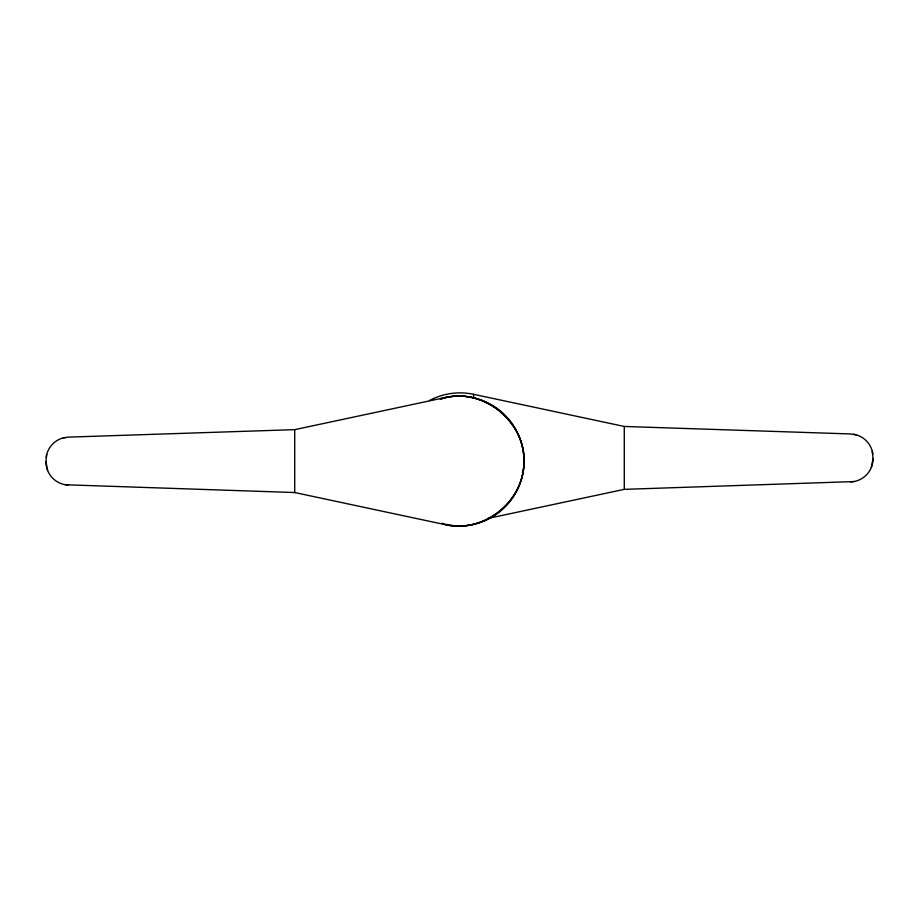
<?xml version="1.0" encoding="UTF-8"?>
<svg xmlns="http://www.w3.org/2000/svg" width="919" height="919" viewBox="0 0 919 919"><rect width="100%" height="100%" fill="white"/><g stroke="black" fill="none" stroke-linecap="round" stroke-linejoin="round"><path stroke-width="1.38" d="M46.708 454.445L45.95 461.843L47.65 470.551M872.292 451.263L873.05 458.661L871.35 467.369M440.327 399.363C481.935 384.314 528.77 423.119 523.75 466.714C521.039 503.589 482.877 533.238 446.588 524.381M62.549 438.076L68.408 437.122L294.723 429.644L445.393 397.49C484.336 388.748 524.427 421.178 523.991 461.085C524.427 501.004 484.336 533.434 445.393 524.692L294.723 492.538L65.444 484.761M487.552 518.534L624.277 489.356L853.556 481.59M429.472 400.512A65.031 65.031 0 0 1 473.607 394.308L624.277 426.462L850.592 433.952L856.451 434.894M441.694 523.302L444.164 523.841M624.277 426.462L624.277 489.356M473.607 394.308L473.607 398.295M445.393 524.117L445.393 524.692A65.031 65.031 0 0 0 523.956 458.684A65.031 65.031 0 0 0 440.741 398.674M294.723 429.644L294.723 492.538M873.05 458.661A23.216 23.216 0 0 1 850.592 481.878M68.408 485.048A23.216 23.216 0 0 1 45.95 461.843M46.145 457.363A23.216 23.216 0 0 1 65.444 437.41M853.556 434.239A23.216 23.216 0 0 1 872.855 454.193"/></g></svg>
